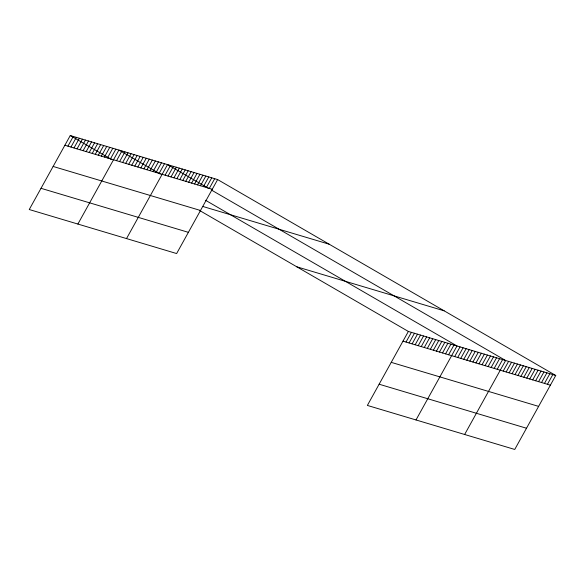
<?xml version="1.0" encoding="UTF-8"?>
<svg xmlns="http://www.w3.org/2000/svg" width="585" height="585" viewBox="0 0 585 585"><rect width="100%" height="100%" fill="white"/><g stroke="black" fill="none" stroke-linecap="round" stroke-linejoin="round"><path stroke-width="0.88" d="M217.635 179.573L70.258 135.544L29.25 209.525L176.633 253.554L217.635 179.573L555.75 375.475L514.741 449.455L367.365 405.427L408.367 331.446L555.75 375.475M67.926 146.148L73.293 136.451M70.96 147.054L76.335 137.365M74.002 147.961L79.377 138.272M77.044 148.875L82.412 139.179M80.079 149.782L85.454 140.086M83.121 150.689L88.496 140.992M86.163 151.595L91.538 141.899M89.198 152.502L94.573 142.813M92.24 153.416L97.615 143.72M95.282 154.323L100.657 144.627M98.317 155.23L103.691 145.533M101.359 156.136L106.733 146.44M104.401 157.043L109.775 147.354M107.435 157.95L112.81 148.261M110.477 158.864L115.852 149.168M77.885 224.055L118.894 150.074L160.246 174.037M116.561 160.678L121.929 150.981M119.596 161.584L124.971 151.888M122.638 162.491L128.013 152.802M125.68 163.405L131.055 153.709M128.715 164.312L134.089 154.615M131.757 165.219L137.131 155.522M134.799 166.125L140.173 156.429M137.833 167.032L143.208 157.343M140.875 167.939L146.25 158.25M143.917 168.853L149.292 159.157M146.952 169.76L152.327 160.063M149.994 170.666L155.369 160.97M153.036 171.573L158.411 161.877M156.078 172.48L161.445 162.791M159.113 173.394L164.487 163.698M126.521 238.585L167.529 164.604L208.882 188.567M165.102 175.178L170.476 165.482M168.049 176.063L173.423 166.367M170.995 176.941L176.37 167.244M173.942 177.818L179.317 168.129M176.889 178.703L182.264 169.006M179.844 179.58L185.211 169.891M182.791 180.465L188.158 170.769M185.737 181.343L191.112 171.646M188.684 182.227L194.059 172.531M191.631 183.105L197.006 173.409M194.578 183.982L199.953 174.293M197.525 184.867L202.9 175.171M200.472 185.745L205.847 176.048M203.419 186.63L208.794 176.933M206.366 187.507L211.741 177.811M209.313 188.385L214.688 178.696M406.034 342.049L411.409 332.353M409.076 342.956L414.451 333.267M412.111 343.87L417.485 334.174M415.153 344.777L420.527 335.081M418.195 345.684L423.569 335.987M421.237 346.591L426.604 336.894M424.271 347.497L429.646 337.808M427.313 348.411L432.688 338.715M430.355 349.318L435.723 339.622M433.39 350.225L438.765 340.529M436.432 351.132L441.807 341.435M439.474 352.038L444.849 342.349M442.509 352.945L447.883 343.256M445.551 353.859L450.925 344.163M448.593 354.766L453.967 345.07M416.001 419.957L457.002 345.976L205.503 200.26M454.669 356.579L460.044 346.883M457.711 357.486L463.086 347.797M460.753 358.4L466.121 348.704M463.788 359.307L469.163 349.611M466.83 360.214L472.205 350.517M469.872 361.12L475.239 351.424M472.907 362.027L478.281 352.338M475.949 362.934L481.323 353.245M478.991 363.848L484.365 354.152M482.025 364.755L487.4 355.058M485.067 365.662L490.442 355.965M488.109 366.568L493.484 356.872M491.144 367.475L496.519 357.786M494.186 368.389L499.561 358.693M497.228 369.296L502.603 359.599M464.636 434.487L505.637 360.506L211.222 189.92M503.217 371.08L508.584 361.391M506.164 371.965L511.539 362.269M509.111 372.842L514.486 363.146M512.058 373.727L517.433 364.031M515.005 374.605L520.379 364.908M517.952 375.482L523.326 365.793M520.899 376.367L526.273 366.671M523.846 377.245L529.22 367.555M526.792 378.129L532.167 368.433M529.739 379.007L535.114 369.31M532.694 379.892L538.061 370.195M535.641 380.769L541.015 371.073M538.588 381.647L543.962 371.958M541.534 382.531L546.909 372.835M544.481 383.409L549.856 373.713M547.428 384.294L552.803 374.597M64.884 145.241L212.267 189.269M203.112 206.549L329.216 244.223M53.125 166.454L200.509 210.483M41.008 188.311L188.392 232.34M296.792 266.804L444.176 310.832M402.992 341.143L550.375 385.171M391.233 362.356L538.617 406.385M379.124 384.213L526.5 428.242M70.258 135.544L111.611 159.508M199.522 210.439L408.367 331.446"/></g></svg>
